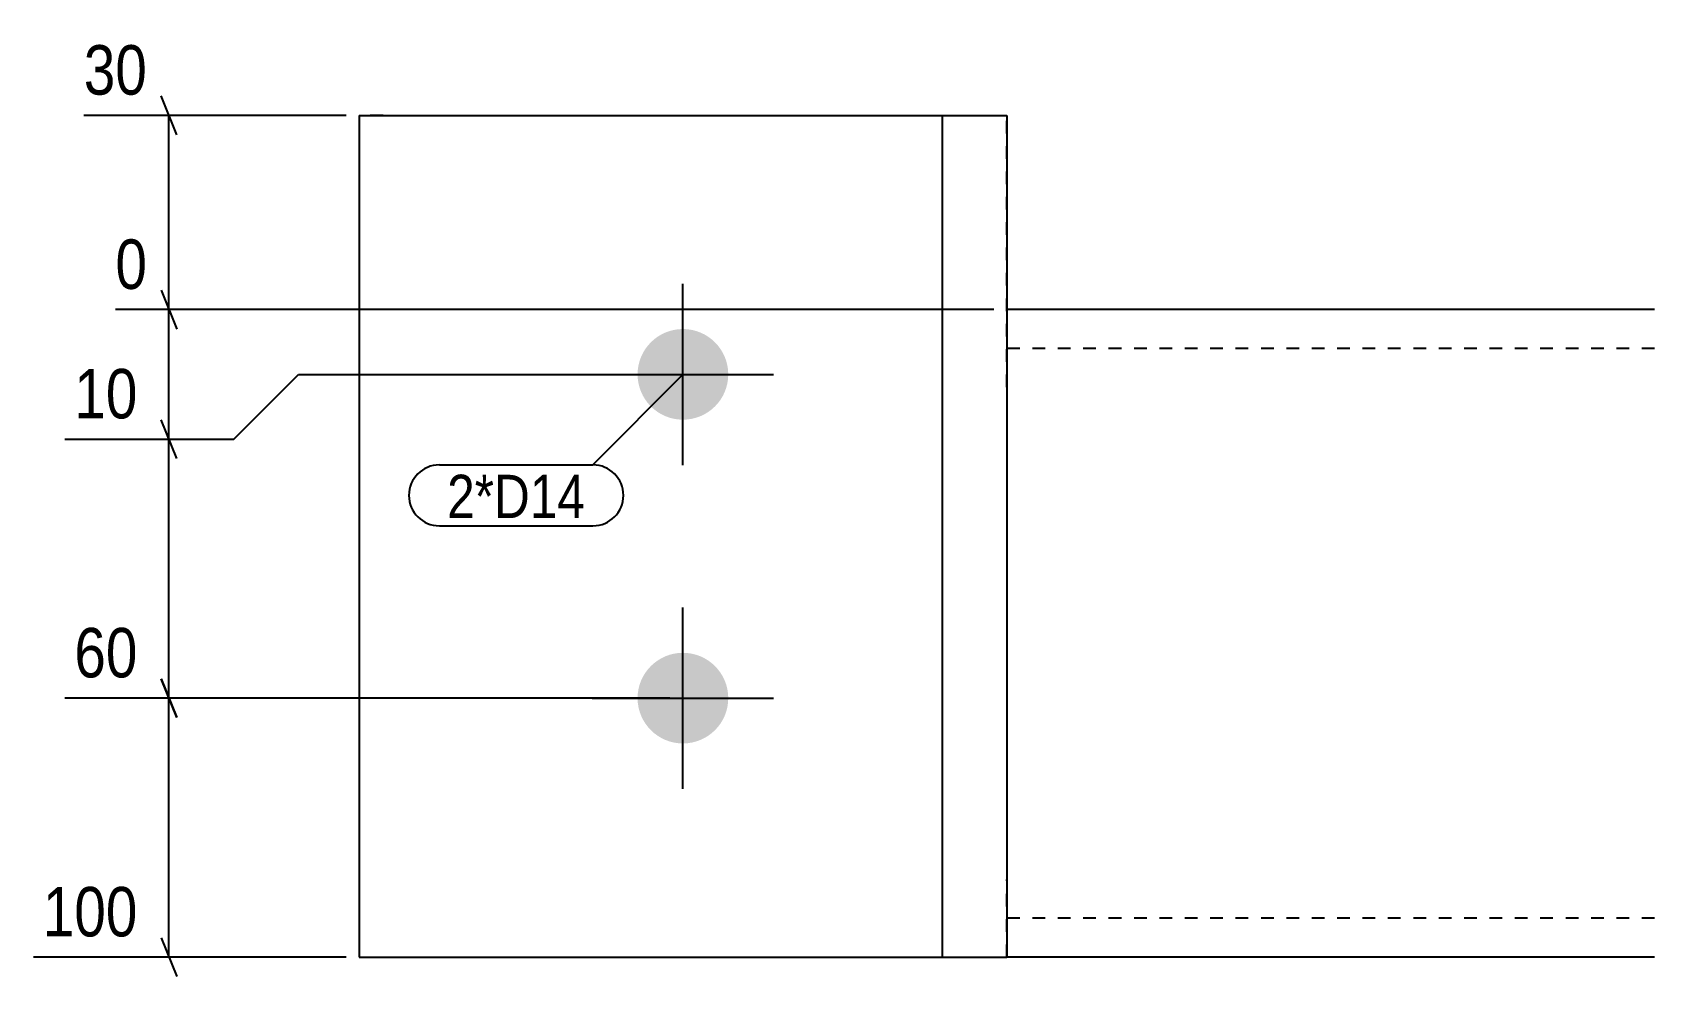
# Model space of a CAD drawing. Header units: millimetres. Extents: x 12 to 22383, y 2 to 763.
# Drawn here: x 12172.4 to 12422.8, y 4.8 to 150.6 of the extents above; entities that cross this region are included whole.
import ezdxf

# ---------------------------------------------------------------- set-up
doc = ezdxf.new("R2010")
doc.units = ezdxf.units.MM
doc.linetypes.add('DXK_LINE_DOT2', pattern=[3.9198, 1.9599, -1.9599])
for name, color, linetype in [('MÅLSÆTNING', 7, 'Continuous'), ('STÅL', 7, 'Continuous'), ('TEKST', 7, 'Continuous')]:
    doc.layers.add(name, color=color, linetype=linetype)
doc.styles.add('Arial Narrow', font='ARIALN.TTF', dxfattribs={"height": 0.2})

msp = doc.modelspace()

# ---------------------------------------------------------------- hatches: boundary and pattern name
at = {"layer": 'STÅL', "linetype": 'Continuous'}
for points in [[(12272.85, 104.8, -1), (12272.85, 90.8, -1)], [(12272.85, 54.8, -1), (12272.85, 40.8, -1)]]:
    msp.add_hatch(color=96, dxfattribs=at).paths.add_polyline_path(points)

# ---------------------------------------------------------------- linework, layer by layer
at = {"layer": 'MÅLSÆTNING', "color": 7, "linetype": 'Continuous'}
for p, q in [((12194.71, 134.8), (12192.31, 140.8)), ((12220.85, 137.8), (12180.36, 137.8)), ((12193.51, 107.8), (12193.51, 137.8)), ((12192.31, 110.8), (12194.71, 104.8)), ((12192.31, 110.8), (12194.71, 104.8)), ((12320.85, 107.8), (12185.24, 107.8)), ((12320.85, 107.8), (12185.24, 107.8)), ((12193.51, 87.8), (12193.51, 107.8)), ((12203.51, 87.8), (12213.51, 97.8)), ((12203.51, 87.8), (12213.51, 97.8)), ((12213.51, 97.8), (12270.85, 97.8)), ((12213.51, 97.8), (12270.85, 97.8)), ((12194.71, 84.8), (12192.31, 90.8)), ((12194.71, 84.8), (12192.31, 90.8)), ((12177.45, 87.8), (12203.51, 87.8)), ((12177.45, 87.8), (12203.51, 87.8)), ((12193.51, 47.8), (12193.51, 87.8)), ((12194.71, 44.8), (12192.31, 50.8)), ((12192.31, 50.8), (12194.71, 44.8)), ((12270.85, 47.8), (12177.45, 47.8)), ((12270.85, 47.8), (12177.45, 47.8)), ((12193.51, 7.8), (12193.51, 47.8)), ((12192.31, 10.8), (12194.71, 4.8)), ((12220.85, 7.8), (12172.57, 7.8))]:
    msp.add_line(p, q, dxfattribs=at)
at = {"layer": 'STÅL', "color": 2, "linetype": 'Continuous'}
for p, q in [((12222.85, 137.8), (12322.85, 137.8)), ((12222.85, 137.8), (12222.85, 7.8)), ((12312.85, 137.8), (12312.85, 7.8)), ((12322.85, 137.8), (12322.85, 95.82)), ((12422.85, 107.8), (12322.85, 107.8)), ((12322.85, 95.82), (12322.85, 95.8)), ((12322.85, 95.8), (12322.85, 19.8)), ((12322.85, 95.8), (12322.85, 19.8)), ((12322.85, 19.8), (12322.85, 19.78)), ((12322.85, 19.78), (12322.85, 7.8)), ((12222.85, 7.8), (12322.85, 7.8)), ((12422.85, 7.8), (12322.85, 7.8))]:
    msp.add_line(p, q, dxfattribs=at)
at = {"layer": 'STÅL', "color": 7, "linetype": 'DXK_LINE_DOT2'}
for p, q in [((12226.55, 137.8), (12222.85, 137.8)), ((12322.85, 95.82), (12322.85, 137.8)), ((12422.85, 101.8), (12322.85, 101.8)), ((12322.85, 95.82), (12322.85, 95.8)), ((12322.85, 19.8), (12322.85, 19.78)), ((12322.85, 7.8), (12322.85, 19.78)), ((12422.85, 13.8), (12322.85, 13.8))]:
    msp.add_line(p, q, dxfattribs=at)
at = {"layer": 'STÅL', "color": 96, "linetype": 'Continuous'}
for p, q in [((12272.85, 83.8), (12272.85, 111.8)), ((12258.85, 97.8), (12286.85, 97.8)), ((12272.85, 33.8), (12272.85, 61.8)), ((12258.85, 47.8), (12286.85, 47.8))]:
    msp.add_line(p, q, dxfattribs=at)

# ---------------------------------------------------------------- wipeouts: each hides what was drawn before it
at = {"color": 0, "linetype": 'Continuous'}
for points in [[(12190.25, 89.4), (12190.25, 100.6), (12177.3, 100.6), (12177.3, 89.4)], [(12190.25, 49.4), (12190.25, 60.6), (12177.3, 60.6), (12177.3, 49.4)], [(12190.25, 9.4), (12190.25, 20.6), (12172.43, 20.6), (12172.43, 9.4)]]:
    msp.add_wipeout(points, dxfattribs=at).dxf.layer = 'MÅLSÆTNING'
at = {"color": 0}
msp.add_wipeout([(12257.76, 75.61), (12257.76, 82.61), (12236.45, 82.61), (12236.45, 75.61)], dxfattribs=at).dxf.layer = 'TEKST'

# ---------------------------------------------------------------- next in the draw order: texts
at = {"layer": 'MÅLSÆTNING', "color": 3, "linetype": 'Continuous', "style": 'Arial Narrow'}
for s, p in [('10', (12178.9, 91)), ('60', (12178.9, 51)), ('100', (12174.03, 11))]:
    msp.add_text(s, height=7.635, dxfattribs=at).set_placement(p)

# ---------------------------------------------------------------- next in the draw order: wipeouts: each hides what was drawn before it
at = {"color": 0, "linetype": 'Continuous'}
for points in [[(12191.71, 139.4), (12191.71, 150.6), (12178.76, 150.6), (12178.76, 139.4)], [(12191.71, 109.4), (12191.71, 120.6), (12183.64, 120.6), (12183.64, 109.4)]]:
    msp.add_wipeout(points, dxfattribs=at).dxf.layer = 'MÅLSÆTNING'
at = {"color": 0}
msp.add_wipeout([(12257.76, 75.61), (12257.76, 82.61), (12236.45, 82.61), (12236.45, 75.61)], dxfattribs=at).dxf.layer = 'TEKST'

# ---------------------------------------------------------------- next in the draw order: linework, layer by layer
at = {"layer": 'TEKST', "color": 7, "linetype": 'Continuous'}
for p, q in [((12272.85, 97.8), (12258.96, 83.81)), ((12235.25, 83.81), (12258.96, 83.81)), ((12235.25, 74.41), (12258.96, 74.41))]:
    msp.add_line(p, q, dxfattribs=at)
for centre, start, end in [((12235.25, 79.11), 90, 270), ((12258.96, 79.11), 270, 90)]:
    msp.add_arc(centre, 4.7, start, end, dxfattribs=at)

# ---------------------------------------------------------------- next in the draw order: texts
at = {"layer": 'MÅLSÆTNING', "color": 3, "linetype": 'Continuous', "style": 'Arial Narrow'}
for s, height, p in [('30', 7.635, (12180.36, 141)), ('0', 7.64, (12185.24, 111))]:
    msp.add_text(s, height=height, dxfattribs=at).set_placement(p)
at = {"layer": 'TEKST', "color": 3, "style": 'Arial Narrow'}
msp.add_text('2*D14', height=6.681, dxfattribs=at).set_placement((12236.45, 75.61))

doc.saveas('drawing.dxf')
